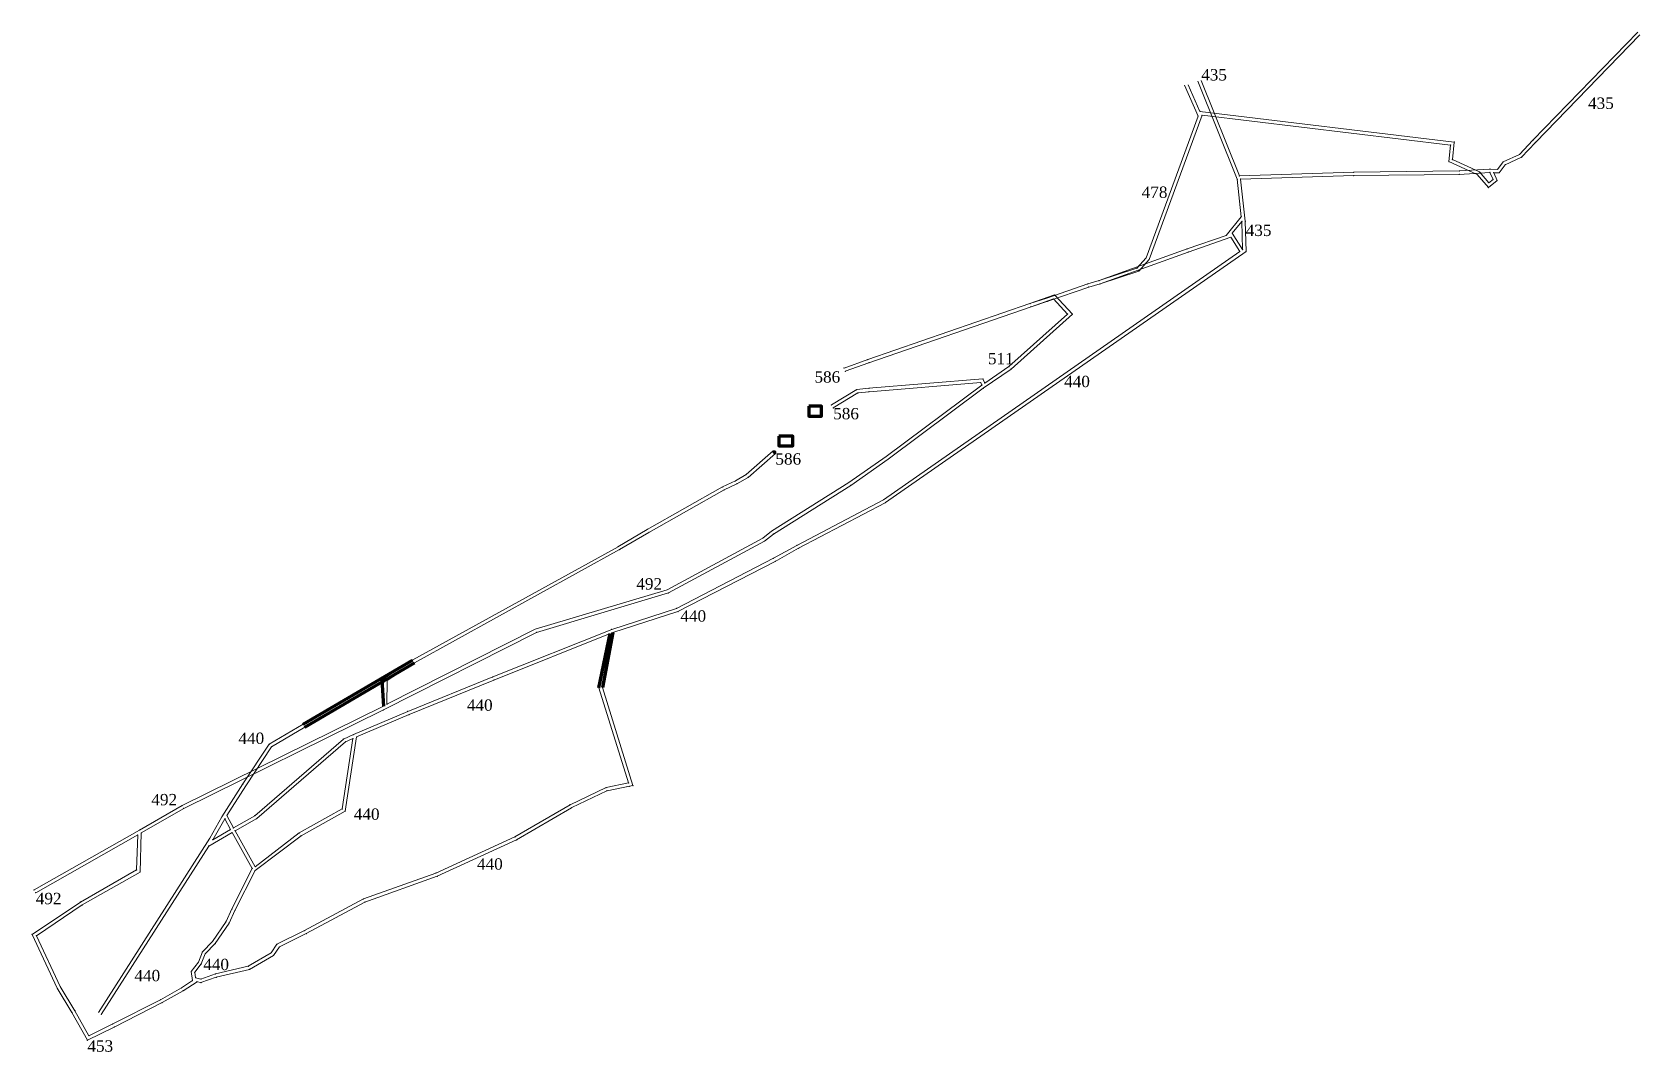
# Model space of a CAD drawing. Header units: millimetres. Extents: x 407614 to 409030, y 4525520 to 4526418.
import ezdxf

# ---------------------------------------------------------------- set-up
doc = ezdxf.new("R2010")
doc.units = ezdxf.units.MM
for name, color, linetype, lineweight in [('INIT_COORD', 6, 'Continuous', 100), ('Kot', 50, 'Continuous', 0), ('YENI_YENI_NOKTA', 6, 'Continuous', 100)]:
    doc.layers.add(name, color=color, linetype=linetype, lineweight=lineweight)
doc.styles.get("Standard").update_dxf_attribs({"font": 'times.ttf'})

msp = doc.modelspace()

# ---------------------------------------------------------------- linework, layer by layer
at = {"layer": 'INIT_COORD'}
msp.add_point((408267.4, 4526048, 586.5), dxfattribs=at)
at = {"layer": 'YENI_YENI_NOKTA', "lineweight": 0}
for p, q in [((408935.4, 4526322.8, 436.8), (409027.7, 4526417.9, 436.8)), ((408937.6, 4526320.8, 436.8), (409029.6, 4526415.6, 436.8)), ((408937.6, 4526320.8, 436.8), (409029.6, 4526415.6, 436.8)), ((408640.6, 4526344, 480.1), (408628.6, 4526371.4, 480.3)), ((408642.1, 4526348.1, 480.1), (408631.8, 4526371.6, 480.2)), ((408640.2, 4526374.8, 435.7), (408675, 4526288.4, 435.7)), ((408643.3, 4526375.3, 435.7), (408677, 4526291.4, 435.7)), ((408594.8, 4526219.2, 479.7), (408640.6, 4526344, 480.1)), ((408597.4, 4526217.6, 479.7), (408644.1, 4526344.8, 480.1)), ((408642.1, 4526348.1, 480.1), (408866.2, 4526321.1, 480.3)), ((408644.1, 4526344.8, 480.1), (408862.9, 4526318.5, 480.3)), ((408862.9, 4526318.5, 480.3), (408861.4, 4526303.9, 480.6)), ((408866.2, 4526321.1, 480.3), (408864.6, 4526305.7, 480.6)), ((408923.7, 4526310.3, 436.8), (408935.4, 4526322.8, 436.8)), ((408925.4, 4526307.8, 436.8), (408937.6, 4526320.8, 436.8)), ((408925.4, 4526307.8, 436.8), (408937.6, 4526320.8, 436.8)), ((408861.4, 4526303.9, 480.6), (408886.4, 4526292.5, 455.8)), ((408864.6, 4526305.7, 480.6), (408888.3, 4526294.9, 455.8)), ((408904.3, 4526297.1, 436.8), (408909.1, 4526303.6, 436.8)), ((408905.8, 4526294.1, 436.8), (408911.1, 4526301.2, 436.8)), ((408905.8, 4526294.1, 436.8), (408911.1, 4526301.2, 436.8)), ((408909.1, 4526303.6, 436.8), (408923.7, 4526310.3, 436.8)), ((408911.1, 4526301.2, 436.8), (408925.4, 4526307.8, 436.8)), ((408911.1, 4526301.2, 436.8), (408925.4, 4526307.8, 436.8)), ((408675, 4526288.4, 435.7), (408678.6, 4526255.4, 436)), ((408677, 4526291.4, 435.7), (408777.6, 4526294.6, 436.1)), ((408678, 4526288.5, 435.7), (408777.7, 4526291.6, 436.1)), ((408678, 4526288.5, 435.7), (408682.1, 4526251.4, 436)), ((408777.6, 4526294.6, 436.1), (408870.5, 4526295.7, 436.6)), ((408777.7, 4526291.6, 436.1), (408870.6, 4526292.7, 436.6)), ((408870.5, 4526295.7, 436.6), (408897.5, 4526297.4, 436.8)), ((408870.6, 4526292.7, 436.6), (408897.6, 4526294.4, 436.8)), ((408886.4, 4526292.5, 455.8), (408896.2, 4526281.1, 443.5)), ((408888.3, 4526294.9, 455.8), (408896.5, 4526285.3, 443.5)), ((408903.9, 4526287.4, 443.5), (408896.2, 4526281.1, 443.5)), ((408900.3, 4526288.3, 443.5), (408896.5, 4526285.3, 443.5)), ((408897.5, 4526297.4, 436.8), (408904.3, 4526297.1, 436.8)), ((408897.6, 4526294.4, 436.8), (408900.3, 4526288.3, 443.5)), ((408900.9, 4526294.2, 436.8), (408905.8, 4526294.1, 436.8)), ((408900.9, 4526294.2, 436.8), (408903.9, 4526287.4, 443.5)), ((408678.6, 4526255.4, 436), (408665.3, 4526239, 436)), ((408679.1, 4526251.2, 436), (408670.7, 4526240.9, 436)), ((408679.8, 4526226.5, 436), (408679.1, 4526251.2, 436)), ((408682.8, 4526224.9, 436), (408682.1, 4526251.4, 436)), ((408665.3, 4526239, 436), (408630.9, 4526227, 436)), ((408669.4, 4526237.3, 436), (408631.9, 4526224.2, 436)), ((408669.4, 4526237.3, 436), (408677.3, 4526224.8, 436)), ((408670.7, 4526240.9, 436), (408679.8, 4526226.5, 436)), ((408677.3, 4526224.8, 436), (408363.5, 4526006.1, 437.5)), ((408682.8, 4526224.9, 436), (408365.2, 4526003.7, 437.5)), ((408553.3, 4526199.2, 479.6), (408630.9, 4526227, 436)), ((408553.3, 4526199.2, 479.6), (408630.9, 4526227, 436)), ((408554.3, 4526196.4, 479.6), (408631.9, 4526224.2, 436)), ((408586.7, 4526210.1, 479.6), (408594.8, 4526219.2, 479.7)), ((408586.7, 4526210.1, 479.6), (408594.8, 4526219.2, 479.7)), ((408588.3, 4526207.5, 479.6), (408597.4, 4526217.6, 479.7)), ((408553.3, 4526199.2, 479.6), (408586.7, 4526210.1, 479.6)), ((408553.3, 4526199.2, 479.6), (408586.7, 4526210.1, 479.6)), ((408554.2, 4526196.3, 479.6), (408588.3, 4526207.5, 479.6)), ((408492.5, 4526178.9, 511.4), (408514.2, 4526186.5, 511.6)), ((408492.5, 4526178.9, 511.4), (408514.2, 4526186.5, 511.6)), ((408507.2, 4526183.8, 502), (408543.4, 4526196.3, 482.2)), ((408507.2, 4526183.8, 502), (408543.4, 4526196.3, 482.2)), ((408508.2, 4526180.9, 502), (408544.3, 4526193.5, 482.2)), ((408514.2, 4526186.5, 511.6), (408529.9, 4526169.5, 511.6)), ((408514.2, 4526186.5, 511.6), (408529.9, 4526169.5, 511.6)), ((408543.4, 4526196.3, 482.2), (408553.3, 4526199.2, 479.6)), ((408543.4, 4526196.3, 482.2), (408553.3, 4526199.2, 479.6)), ((408544.3, 4526193.5, 482.2), (408554.2, 4526196.3, 479.6)), ((408492.5, 4526178.9, 511.4), (408349.6, 4526129.6, 586.2)), ((408492.5, 4526178.9, 511.4), (408349.6, 4526129.6, 586.2)), ((408493.4, 4526176.1, 511.4), (408350.6, 4526126.8, 586.2)), ((408507.2, 4526183.8, 502), (408492.5, 4526178.9, 511.4)), ((408507.2, 4526183.8, 502), (408492.5, 4526178.9, 511.4)), ((408493.4, 4526176.1, 511.4), (408513.3, 4526183, 511.6)), ((408508.2, 4526180.9, 502), (408493.4, 4526176.1, 511.4)), ((408513.3, 4526183, 511.6), (408525.6, 4526169.7, 511.6)), ((408474, 4526123.5, 511.6), (408525.6, 4526169.7, 511.6)), ((408475.8, 4526121.2, 511.6), (408529.9, 4526169.5, 511.6)), ((408475.8, 4526121.2, 511.6), (408529.9, 4526169.5, 511.6)), ((408349.6, 4526129.6, 586.2), (408328.8, 4526122.1, 586.1)), ((408349.6, 4526129.6, 586.2), (408328.8, 4526122.1, 586.1)), ((408350.6, 4526126.8, 586.2), (408329.8, 4526119.3, 586.1)), ((408451.4, 4526104.4, 511.6), (408475.8, 4526121.2, 511.6)), ((408451.4, 4526104.4, 511.6), (408475.8, 4526121.2, 511.6)), ((408452.7, 4526108.9, 511.6), (408474, 4526123.5, 511.6)), ((408317.6, 4526089.6, 586.3), (408339.9, 4526103.2, 586.3)), ((408319.2, 4526087, 586.3), (408340.9, 4526100.3, 586.3)), ((408319.2, 4526087, 586.3), (408340.9, 4526100.3, 586.3)), ((408339.9, 4526103.2, 586.3), (408350.6, 4526104.3, 586.3)), ((408340.9, 4526100.3, 586.3), (408350.8, 4526101.3, 586.3)), ((408340.9, 4526100.3, 586.3), (408350.8, 4526101.3, 586.3)), ((408350.6, 4526104.3, 586.3), (408451, 4526112.5, 517.9)), ((408350.8, 4526101.3, 586.3), (408449.2, 4526109.4, 517.9)), ((408350.8, 4526101.3, 586.3), (408449.2, 4526109.4, 517.9)), ((408365.7, 4526044.2, 512), (408450.2, 4526107.2, 511.6)), ((408367.5, 4526041.8, 512), (408451.4, 4526104.4, 511.6)), ((408367.5, 4526041.8, 512), (408451.4, 4526104.4, 511.6)), ((408449.2, 4526109.4, 517.9), (408450.2, 4526107.2, 511.6)), ((408451, 4526112.5, 517.9), (408452.7, 4526108.9, 511.6)), ((408242.4, 4526028.3, 586.5), (408266.4, 4526049.2, 586.5)), ((408244.2, 4526025.8, 586.5), (408268.4, 4526046.9, 586.5)), ((408244.2, 4526025.8, 586.5), (408268.4, 4526046.9, 586.5)), ((408365.7, 4526044.2, 512), (408333.1, 4526021.3, 491.9)), ((408367.5, 4526041.8, 512), (408334.7, 4526018.8, 491.9)), ((408367.5, 4526041.8, 512), (408334.7, 4526018.8, 491.9)), ((408155.4, 4525980, 586.8), (408221.7, 4526017.4, 586.6)), ((408221.7, 4526017.4, 586.6), (408233, 4526022.8, 586.5)), ((408223.1, 4526014.8, 586.6), (408234.4, 4526020.2, 586.5)), ((408223.1, 4526014.8, 586.6), (408234.4, 4526020.2, 586.5)), ((408233, 4526022.8, 586.5), (408242.4, 4526028.3, 586.5)), ((408234.4, 4526020.2, 586.5), (408244.2, 4526025.8, 586.5)), ((408234.4, 4526020.2, 586.5), (408244.2, 4526025.8, 586.5)), ((408264.9, 4525978.4, 491.9), (408333.1, 4526021.3, 491.9)), ((408266.6, 4525975.9, 491.9), (408334.7, 4526018.8, 491.9)), ((408266.6, 4525975.9, 491.9), (408334.7, 4526018.8, 491.9)), ((408156.9, 4525977.4, 586.8), (408223.1, 4526014.8, 586.6)), ((408156.9, 4525977.4, 586.8), (408223.1, 4526014.8, 586.6)), ((408287.3, 4525966, 437.5), (408363.5, 4526006.1, 437.5)), ((408287.3, 4525966, 437.5), (408363.5, 4526006.1, 437.5)), ((408288.7, 4525963.4, 437.5), (408364.9, 4526003.5, 437.5)), ((408129.6, 4525964.8, 586.9), (408155.4, 4525980, 586.8)), ((408131.1, 4525962.2, 586.9), (408156.9, 4525977.4, 586.8)), ((408131.1, 4525962.2, 586.9), (408156.9, 4525977.4, 586.8)), ((408257.1, 4525972.3, 491.9), (408264.9, 4525978.4, 491.9)), ((408258.7, 4525969.8, 491.9), (408266.6, 4525975.9, 491.9)), ((408258.7, 4525969.8, 491.9), (408266.6, 4525975.9, 491.9)), ((407948.9, 4525865.1, 492.7), (408129.7, 4525964.8, 586.9)), ((407950.3, 4525862.4, 492.7), (408131.1, 4525962.2, 586.9)), ((407950.3, 4525862.4, 492.7), (408131.1, 4525962.2, 586.9)), ((408173, 4525926.9, 492.2), (408257.1, 4525972.3, 491.9)), ((408174.1, 4525924.1, 492.2), (408258.7, 4525969.8, 491.9)), ((408174.1, 4525924.1, 492.2), (408258.7, 4525969.8, 491.9)), ((408266.6, 4525954.6, 437.6), (408287.3, 4525966, 437.5)), ((408266.6, 4525954.6, 437.6), (408287.3, 4525966, 437.5)), ((408268.1, 4525951.9, 437.6), (408288.7, 4525963.4, 437.5)), ((408266.6, 4525954.6, 437.6), (408181.3, 4525910.5, 438.1)), ((408266.6, 4525954.6, 437.6), (408181.3, 4525910.5, 438.1)), ((408268.1, 4525951.9, 437.6), (408182.5, 4525907.7, 438.1)), ((408056.8, 4525892.1, 492.3), (408173, 4525926.9, 492.2)), ((408057.9, 4525889.3, 492.3), (408174.1, 4525924.1, 492.2)), ((408057.9, 4525889.3, 492.3), (408174.1, 4525924.1, 492.2)), ((408181.3, 4525910.5, 438.1), (408124.2, 4525892, 438.3)), ((408181.3, 4525910.5, 438.1), (408124.2, 4525892, 438.3)), ((408182.5, 4525907.7, 438.1), (408125.2, 4525889.2, 438.3)), ((407923, 4525821.1, 492.9), (408057.9, 4525889.3, 492.3)), ((407923, 4525821.1, 492.9), (408057.9, 4525889.3, 492.3)), ((407926.1, 4525826, 492.9), (408056.8, 4525892.1, 492.3)), ((408019.3, 4525850.2, 438.6), (408124.2, 4525892, 438.3)), ((408019.3, 4525850.2, 438.6), (408124.2, 4525892, 438.3)), ((408020.4, 4525847.4, 438.6), (408122.9, 4525888.3, 438.3)), ((407921.8, 4525847.6, 492.8), (407948.7, 4525864.9, 492.7)), ((407926.3, 4525846.9, 492.8), (407950.3, 4525862.4, 492.7)), ((407926.3, 4525846.9, 492.8), (407926.1, 4525826, 492.9)), ((407944.5, 4525819.7, 439.2), (408019.3, 4525850.2, 438.6)), ((407944.5, 4525819.7, 439.2), (408019.3, 4525850.2, 438.6)), ((407945.7, 4525816.9, 439.2), (408020.4, 4525847.4, 438.6)), ((408112.8, 4525840.5, 438.7), (408139, 4525756.8, 439.4)), ((408115.9, 4525840.7, 438.7), (408140.2, 4525762.9, 439.4)), ((407745.8, 4525736.9, 493.7), (407923.1, 4525824.5, 492.9)), ((407747.2, 4525734.3, 493.7), (407923, 4525821.1, 492.9)), ((407747.2, 4525734.3, 493.7), (407923, 4525821.1, 492.9)), ((407896.8, 4525799.4, 439.8), (407944.5, 4525819.7, 439.2)), ((407896.8, 4525799.4, 439.8), (407944.5, 4525819.7, 439.2)), ((407822.5, 4525790.9, 440.1), (407852.4, 4525808.4, 440.1)), ((407824.6, 4525788.7, 440.1), (407854, 4525805.9, 440.1)), ((407824.6, 4525788.7, 440.1), (407854, 4525805.9, 440.1)), ((407899.5, 4525797.3, 439.8), (407945.7, 4525816.9, 439.2)), ((407799.3, 4525755.9, 440), (407822.5, 4525790.9, 440.1)), ((407809.8, 4525727.9, 440), (407887.9, 4525795.4, 439.8)), ((407809.8, 4525727.9, 440), (407887.9, 4525795.4, 439.8)), ((407811.5, 4525725.4, 440), (407889.8, 4525793.1, 439.8)), ((407886.8, 4525733.9, 440.1), (407896.2, 4525795.8, 439.8)), ((407887.9, 4525795.4, 439.8), (407896.8, 4525799.4, 439.8)), ((407887.9, 4525795.4, 439.8), (407896.8, 4525799.4, 439.8)), ((407889.1, 4525792.7, 439.8), (407896.2, 4525795.8, 439.8)), ((407889.5, 4525732, 440.1), (407899.5, 4525797.3, 439.8)), ((407801.9, 4525754.3, 440), (407824.6, 4525788.7, 440.1)), ((407801.9, 4525754.3, 440), (407824.6, 4525788.7, 440.1)), ((408140.2, 4525762.9, 438.7), (408142.8, 4525754.5, 439.4)), ((407780.8, 4525726.8, 440), (407799.3, 4525755.9, 440)), ((407785.2, 4525728.2, 440), (407801.9, 4525754.3, 440)), ((408119.1, 4525752.7, 439.3), (408087.4, 4525737.5, 439.6)), ((408119.7, 4525749.7, 439.3), (408088.9, 4525735, 439.6)), ((408139, 4525756.8, 439.4), (408119.1, 4525752.7, 439.3)), ((408142.8, 4525754.5, 439.4), (408120, 4525749.9, 439.3)), ((408139.9, 4525753.9, 439.4), (408120, 4525749.9, 439.3)), ((407708.3, 4525715.3, 493.8), (407745.8, 4525736.9, 493.7)), ((407709.8, 4525712.7, 493.8), (407747.2, 4525734.3, 493.7)), ((407709.8, 4525712.7, 493.8), (407747.2, 4525734.3, 493.7)), ((407848.9, 4525712.7, 440.4), (407886.8, 4525733.9, 440.1)), ((407848.9, 4525712.7, 440.4), (407886.8, 4525733.9, 440.1)), ((408088.8, 4525734.9, 439.6), (408040.3, 4525706.6, 439.8)), ((408088.8, 4525734.9, 439.6), (408040.3, 4525706.6, 439.8)), ((408087.4, 4525737.5, 439.6), (408055.6, 4525719, 439.8)), ((407780.8, 4525726.8, 440), (407770.1, 4525708.2, 440.1)), ((407783.4, 4525725.2, 440), (407772.7, 4525706.7, 440.1)), ((407783.4, 4525725.2, 440), (407772.7, 4525706.7, 440.1)), ((407783.4, 4525725.2, 440), (407788.3, 4525715.7, 440.1)), ((407783.4, 4525725.2, 440), (407788.3, 4525715.7, 440.1)), ((407785.2, 4525728.2, 440), (407790.9, 4525717.2, 440.1)), ((407809.8, 4525727.9, 440), (407790.9, 4525717.2, 440.1)), ((407811.5, 4525725.4, 440), (407792.4, 4525714.6, 440.1)), ((407850.5, 4525710.2, 440.4), (407889.5, 4525732, 440.1)), ((408055.6, 4525719, 439.6), (408038.9, 4525709.2, 439.8)), ((407615.4, 4525662.6, 493.8), (407708.3, 4525715.3, 493.8)), ((407616.9, 4525660, 493.8), (407706.7, 4525711, 493.8)), ((407672, 4525554.5, 441.1), (407770.1, 4525708.2, 440.1)), ((407706.7, 4525711, 493.8), (407705.7, 4525680.1, 493.9)), ((407709.8, 4525712.7, 493.8), (407708.7, 4525678.3, 493.9)), ((407709.8, 4525712.7, 493.8), (407708.7, 4525678.3, 493.9)), ((407789.8, 4525713.1, 440.1), (407769.2, 4525701.2, 440.1)), ((407788.3, 4525715.7, 440.1), (407772.7, 4525706.7, 440.1)), ((407788.3, 4525715.7, 440.1), (407772.7, 4525706.7, 440.1)), ((407789.8, 4525713.1, 440.1), (407807.6, 4525681.5, 440.2)), ((407792.4, 4525714.6, 440.1), (407810.2, 4525683, 440.2)), ((407810, 4525679.6, 440.2), (407850.5, 4525710.2, 440.4)), ((407810.2, 4525683, 440.2), (407848.9, 4525712.7, 440.4)), ((408038.9, 4525709.2, 439.8), (407969.3, 4525677.4, 440)), ((408040.3, 4525706.6, 439.8), (407970.5, 4525674.6, 440)), ((408040.3, 4525706.6, 439.8), (407970.5, 4525674.6, 440)), ((407674.5, 4525552.9, 441.1), (407769.2, 4525701.2, 440.1)), ((407705.7, 4525680.1, 493.9), (407656.2, 4525651.9, 493.9)), ((407708.7, 4525678.3, 493.9), (407657.8, 4525649.4, 493.9)), ((407708.7, 4525678.3, 493.9), (407657.8, 4525649.4, 493.9)), ((407789.6, 4525645.8, 440.3), (407807.6, 4525681.5, 440.2)), ((407789.6, 4525645.8, 440.3), (407807.6, 4525681.5, 440.2)), ((407792.3, 4525644.5, 440.3), (407810, 4525679.6, 440.2)), ((407969.3, 4525677.4, 440), (407905.5, 4525654.6, 440.3)), ((407970.5, 4525674.6, 440), (407906.8, 4525651.9, 440.3)), ((407970.5, 4525674.6, 440), (407906.8, 4525651.9, 440.3)), ((407613.7, 4525623.3, 493.8), (407656.2, 4525651.9, 493.9)), ((407617.5, 4525622.2, 493.8), (407657.8, 4525649.4, 493.9)), ((407617.5, 4525622.2, 493.8), (407657.8, 4525649.4, 493.9)), ((407905.5, 4525654.6, 440.3), (407853.7, 4525626.7, 440.6)), ((407906.8, 4525651.9, 440.3), (407855.1, 4525624.1, 440.6)), ((407906.8, 4525651.9, 440.3), (407855.1, 4525624.1, 440.6)), ((407772.6, 4525617.2, 440.5), (407784.5, 4525634.8, 440.4)), ((407772.6, 4525617.2, 440.5), (407784.5, 4525634.8, 440.4)), ((407774.9, 4525615.3, 440.5), (407787.2, 4525633.3, 440.4)), ((407784.5, 4525634.8, 440.4), (407789.6, 4525645.8, 440.3)), ((407784.5, 4525634.8, 440.4), (407789.6, 4525645.8, 440.3)), ((407787.2, 4525633.3, 440.4), (407792.3, 4525644.5, 440.3)), ((407613.7, 4525623.3, 493.8), (407635.8, 4525576, 464.2)), ((407617.5, 4525622.2, 493.8), (407638.5, 4525577.4, 464.2)), ((407617.5, 4525622.2, 493.8), (407638.5, 4525577.4, 464.2)), ((407853.7, 4525626.7, 440.6), (407829.3, 4525614.7, 440.6)), ((407855.1, 4525624.1, 440.6), (407831.4, 4525612.4, 440.6)), ((407855.1, 4525624.1, 440.6), (407831.4, 4525612.4, 440.6)), ((407760.1, 4525598.9, 440.3), (407763.6, 4525607.9, 440.4)), ((407760.1, 4525598.9, 440.3), (407763.6, 4525607.9, 440.4)), ((407762.7, 4525597.4, 440.3), (407766.1, 4525606.3, 440.4)), ((407763.6, 4525607.9, 440.4), (407772.6, 4525617.2, 440.5)), ((407763.6, 4525607.9, 440.4), (407772.6, 4525617.2, 440.5)), ((407766.1, 4525606.3, 440.4), (407774.9, 4525615.3, 440.5)), ((407824.3, 4525607.2, 440.6), (407804, 4525595.3, 440.5)), ((407826.4, 4525604.9, 440.6), (407805.1, 4525592.5, 440.5)), ((407826.4, 4525604.9, 440.6), (407805.1, 4525592.5, 440.5)), ((407829.3, 4525614.7, 440.6), (407824.3, 4525607.2, 440.6)), ((407831.4, 4525612.4, 440.6), (407826.4, 4525604.9, 440.6)), ((407831.4, 4525612.4, 440.6), (407826.4, 4525604.9, 440.6)), ((407753.8, 4525590.8, 440.4), (407760.1, 4525598.9, 440.3)), ((407753.8, 4525590.8, 440.4), (407760.1, 4525598.9, 440.3)), ((407754.9, 4525582.7, 440.4), (407753.8, 4525590.8, 440.4)), ((407754.9, 4525582.7, 440.4), (407753.8, 4525590.8, 440.4)), ((407756.9, 4525590, 440.4), (407762.7, 4525597.4, 440.3)), ((407804, 4525595.3, 440.5), (407775.1, 4525588.6, 440.4)), ((407805.1, 4525592.5, 440.5), (407775.9, 4525585.7, 440.4)), ((407805.1, 4525592.5, 440.5), (407775.9, 4525585.7, 440.4)), ((407638.5, 4525577.4, 464.2), (407651.3, 4525556.2, 457.1)), ((407638.5, 4525577.4, 464.2), (407651.3, 4525556.2, 457.1)), ((407754.9, 4525582.7, 440.4), (407745.1, 4525576.3, 442.4)), ((407754.9, 4525582.7, 440.4), (407745.1, 4525576.3, 442.4)), ((407758.9, 4525581.7, 440.4), (407746.6, 4525573.7, 442.4)), ((407757.6, 4525585.2, 440.4), (407756.9, 4525590, 440.4)), ((407762.3, 4525584, 440.5), (407757.6, 4525585.2, 440.4)), ((407762.4, 4525580.9, 440.5), (407758.9, 4525581.7, 440.4)), ((407775.1, 4525588.6, 440.4), (407762.3, 4525584, 440.5)), ((407775.9, 4525585.7, 440.4), (407762.4, 4525580.9, 440.5)), ((407775.9, 4525585.7, 440.4), (407762.4, 4525580.9, 440.5)), ((407635.8, 4525576, 464.2), (407648.7, 4525554.7, 457.1)), ((407726.8, 4525565.9, 445.8), (407684.7, 4525544.5, 451.4)), ((407726.8, 4525565.9, 445.8), (407684.7, 4525544.5, 451.4)), ((407728.2, 4525563.3, 445.8), (407686, 4525541.8, 451.4)), ((407745.1, 4525576.3, 442.4), (407726.8, 4525565.9, 445.8)), ((407745.1, 4525576.3, 442.4), (407726.8, 4525565.9, 445.8)), ((407746.6, 4525573.7, 442.4), (407728.2, 4525563.3, 445.8)), ((407648.7, 4525554.7, 457.1), (407662.4, 4525530.1, 453.4)), ((407651.3, 4525556.2, 457.1), (407663.7, 4525534.1, 453.4)), ((407651.3, 4525556.2, 457.1), (407663.7, 4525534.1, 453.4)), ((407686, 4525541.8, 451.4), (407662.4, 4525530.1, 453.4)), ((407684.7, 4525544.5, 451.4), (407663.7, 4525534.1, 453.4)), ((407684.7, 4525544.5, 451.4), (407663.7, 4525534.1, 453.4))]:
    msp.add_line(p, q, dxfattribs=at)
at = {"layer": 'YENI_YENI_NOKTA'}
for p, q in [((408112.8, 4525840.5, 438.7), (408122.9, 4525888.3, 438.3)), ((408125.2, 4525889.2, 438.3), (408115.9, 4525840.7, 438.7)), ((407852.4, 4525808.4, 440.1), (407948.7, 4525864.9, 492.7)), ((407854, 4525805.9, 440.1), (407950.3, 4525862.4, 492.7)), ((407921.8, 4525847.6, 492.8), (407923.1, 4525824.5, 492.9))]:
    msp.add_line(p, q, dxfattribs=at)
for points in [[(408297.8, 4526088.6), (408297.8, 4526079.7), (408308.9, 4526079.7), (408308.9, 4526088.6)], [(408271.2, 4526062.2), (408271.2, 4526053.6), (408283.7, 4526053.6), (408283.7, 4526062.2)]]:
    msp.add_lwpolyline(points, close=True, dxfattribs=at)
at = {"layer": 'YENI_YENI_NOKTA', "lineweight": 0}
for p in [(408640.6, 4526344, 480.1), (408642.1, 4526348.1, 480.1), (408642.1, 4526348.1, 480.1), (408644.1, 4526344.8, 480.1), (408862.9, 4526318.5, 480.3), (408866.2, 4526321.1, 480.3), (408935.4, 4526322.8, 436.8), (408937.6, 4526320.8, 436.8), (408937.6, 4526320.8, 436.8), (408861.4, 4526303.9, 480.6), (408864.6, 4526305.7, 480.6), (408909.1, 4526303.6, 436.8), (408911.1, 4526301.2, 436.8), (408911.1, 4526301.2, 436.8), (408923.7, 4526310.3, 436.8), (408925.4, 4526307.8, 436.8), (408925.4, 4526307.8, 436.8), (408675, 4526288.4, 435.7), (408675, 4526288.4, 435.7), (408677, 4526291.4, 435.7), (408678, 4526288.5, 435.7), (408777.6, 4526294.6, 436.1), (408777.7, 4526291.6, 436.1), (408777.7, 4526291.6, 436.1), (408870.5, 4526295.7, 436.6), (408870.6, 4526292.7, 436.6), (408886.4, 4526292.5, 455.8), (408888.3, 4526294.9, 455.8), (408896.5, 4526285.3, 443.5), (408897.5, 4526297.4, 436.8), (408897.6, 4526294.4, 436.8), (408900.3, 4526288.3, 443.5), (408900.9, 4526294.2, 436.8), (408903.9, 4526287.4, 443.5), (408904.3, 4526297.1, 436.8), (408905.8, 4526294.1, 436.8), (408905.8, 4526294.1, 436.8), (408896.2, 4526281.1, 443.5), (408678.6, 4526255.4, 436), (408679.1, 4526251.2, 436), (408679.1, 4526251.2, 436), (408682.1, 4526251.4, 436), (408665.3, 4526239, 436), (408669.4, 4526237.3, 436), (408670.7, 4526240.9, 436), (408670.7, 4526240.9, 436), (408594.8, 4526219.2, 479.7), (408594.8, 4526219.2, 479.7), (408597.4, 4526217.6, 479.7), (408630.9, 4526227, 436), (408630.9, 4526227, 436), (408631.9, 4526224.2, 436), (408677.3, 4526224.8, 436), (408679.8, 4526226.5, 436), (408679.8, 4526226.5, 436), (408682.8, 4526224.9, 436), (408586.7, 4526210.1, 479.6), (408586.7, 4526210.1, 479.6), (408588.3, 4526207.5, 479.6), (408514.2, 4526186.5, 511.6), (408514.2, 4526186.5, 511.6), (408543.4, 4526196.3, 482.2), (408543.4, 4526196.3, 482.2), (408544.3, 4526193.5, 482.2), (408553.3, 4526199.2, 479.6), (408553.3, 4526199.2, 479.6), (408554.2, 4526196.3, 479.6), (408492.5, 4526178.9, 511.4), (408492.5, 4526178.9, 511.4), (408493.4, 4526176.1, 511.4), (408507.2, 4526183.8, 502), (408507.2, 4526183.8, 502), (408508.2, 4526180.9, 502), (408513.3, 4526183, 511.6), (408525.6, 4526169.7, 511.6), (408529.9, 4526169.5, 511.6), (408529.9, 4526169.5, 511.6), (408349.6, 4526129.6, 586.2), (408349.6, 4526129.6, 586.2), (408328.8, 4526122.1, 586.1), (408328.8, 4526122.1, 586.1), (408329.8, 4526119.3, 586.1), (408350.6, 4526126.8, 586.2), (408474, 4526123.5, 511.6), (408475.8, 4526121.2, 511.6), (408475.8, 4526121.2, 511.6), (408339.9, 4526103.2, 586.3), (408340.9, 4526100.3, 586.3), (408340.9, 4526100.3, 586.3), (408350.6, 4526104.3, 586.3), (408350.8, 4526101.3, 586.3), (408350.8, 4526101.3, 586.3), (408449.2, 4526109.4, 517.9), (408449.2, 4526109.4, 517.9), (408450.2, 4526107.2, 511.6), (408451, 4526112.5, 517.9), (408451.4, 4526104.4, 511.6), (408451.4, 4526104.4, 511.6), (408452.7, 4526108.9, 511.6), (408317.6, 4526089.6, 586.3), (408319.2, 4526087, 586.3), (408319.2, 4526087, 586.3), (408266.4, 4526049.2, 586.5), (408268.4, 4526046.9, 586.5), (408268.4, 4526046.9, 586.5), (408367.5, 4526041.8, 512), (408367.5, 4526041.8, 512), (408221.7, 4526017.4, 586.6), (408233, 4526022.8, 586.5), (408234.4, 4526020.2, 586.5), (408234.4, 4526020.2, 586.5), (408242.4, 4526028.3, 586.5), (408244.2, 4526025.8, 586.5), (408244.2, 4526025.8, 586.5), (408334.7, 4526018.8, 491.9), (408334.7, 4526018.8, 491.9), (408223.1, 4526014.8, 586.6), (408223.1, 4526014.8, 586.6), (408363.5, 4526006.1, 437.5), (408363.5, 4526006.1, 437.5), (408365.2, 4526003.7, 437.5), (408155.4, 4525980, 586.8), (408156.9, 4525977.4, 586.8), (408156.9, 4525977.4, 586.8), (408266.6, 4525975.9, 491.9), (408266.6, 4525975.9, 491.9), (408129.7, 4525964.8, 586.9), (408131.1, 4525962.2, 586.9), (408131.1, 4525962.2, 586.9), (408258.7, 4525969.8, 491.9), (408258.7, 4525969.8, 491.9), (408287.3, 4525966, 437.5), (408287.3, 4525966, 437.5), (408288.7, 4525963.4, 437.5), (408266.6, 4525954.6, 437.6), (408266.6, 4525954.6, 437.6), (408268.1, 4525951.9, 437.6), (408174.1, 4525924.1, 492.2), (408174.1, 4525924.1, 492.2), (408181.3, 4525910.5, 438.1), (408181.3, 4525910.5, 438.1), (408182.5, 4525907.7, 438.1), (408057.9, 4525889.3, 492.3), (408057.9, 4525889.3, 492.3), (408124.2, 4525892, 438.3), (408124.2, 4525892, 438.3), (407948.7, 4525864.9, 492.7), (407950.3, 4525862.4, 492.7), (407950.3, 4525862.4, 492.7), (407926.3, 4525846.9, 492.8), (408019.3, 4525850.2, 438.6), (408019.3, 4525850.2, 438.6), (408020.4, 4525847.4, 438.6), (407923.3, 4525845, 492.8), (407923.3, 4525845, 492.8), (408112.8, 4525840.5, 438.7), (408112.8, 4525840.5, 438.7), (407923, 4525821.1, 492.9), (407923, 4525821.1, 492.9), (407923.1, 4525824.5, 492.9), (407926.1, 4525826, 492.9), (407944.5, 4525819.7, 439.2), (407944.5, 4525819.7, 439.2), (407852.4, 4525808.4, 440.1), (407854, 4525805.9, 440.1), (407854, 4525805.9, 440.1), (407945.7, 4525816.9, 439.2), (407822.5, 4525790.9, 440.1), (407887.9, 4525795.4, 439.8), (407887.9, 4525795.4, 439.8), (407889.8, 4525793.1, 439.8), (407896.2, 4525795.8, 439.8), (407896.8, 4525799.4, 439.8), (407896.8, 4525799.4, 439.8), (407899.5, 4525797.3, 439.8), (407824.6, 4525788.7, 440.1), (407824.6, 4525788.7, 440.1), (407799.3, 4525755.9, 440), (407801.9, 4525754.3, 440), (407801.9, 4525754.3, 440), (408119.1, 4525752.7, 439.3), (408120, 4525749.9, 439.3), (408120, 4525749.9, 439.3), (408139, 4525756.8, 439.4), (408139.9, 4525753.9, 439.4), (408139.9, 4525753.9, 439.4), (408142.8, 4525754.5, 439.4), (407745.8, 4525736.9, 493.7), (407747.2, 4525734.3, 493.7), (407747.2, 4525734.3, 493.7), (407886.8, 4525733.9, 440.1), (407886.8, 4525733.9, 440.1), (408087.4, 4525737.5, 439.6), (408088.8, 4525734.9, 439.6), (408088.8, 4525734.9, 439.6), (407783.4, 4525725.2, 440), (407783.4, 4525725.2, 440), (407785.2, 4525728.2, 440), (407809.8, 4525727.9, 440), (407809.8, 4525727.9, 440), (407811.5, 4525725.4, 440), (407889.5, 4525732, 440.1), (407706.7, 4525711, 493.8), (407708.3, 4525715.3, 493.8), (407709.8, 4525712.7, 493.8), (407709.8, 4525712.7, 493.8), (407772.7, 4525706.7, 440.1), (407772.7, 4525706.7, 440.1), (407788.3, 4525715.7, 440.1), (407788.3, 4525715.7, 440.1), (407789.8, 4525713.1, 440.1), (407790.9, 4525717.2, 440.1), (407792.4, 4525714.6, 440.1), (407848.9, 4525712.7, 440.4), (407848.9, 4525712.7, 440.4), (407850.5, 4525710.2, 440.4), (408038.9, 4525709.2, 439.8), (408040.3, 4525706.6, 439.8), (408040.3, 4525706.6, 439.8), (407769.2, 4525701.2, 440.1), (407705.7, 4525680.1, 493.9), (407708.7, 4525678.3, 493.9), (407708.7, 4525678.3, 493.9), (407807.6, 4525681.5, 440.2), (407807.6, 4525681.5, 440.2), (407810, 4525679.6, 440.2), (407810.2, 4525683, 440.2), (407969.3, 4525677.4, 440), (407615.4, 4525662.6, 493.8), (407970.5, 4525674.6, 440), (407970.5, 4525674.6, 440), (407616.9, 4525660, 493.8), (407616.9, 4525660, 493.8), (407656.2, 4525651.9, 493.9), (407657.8, 4525649.4, 493.9), (407657.8, 4525649.4, 493.9), (407905.5, 4525654.6, 440.3), (407906.8, 4525651.9, 440.3), (407906.8, 4525651.9, 440.3), (407784.5, 4525634.8, 440.4), (407784.5, 4525634.8, 440.4), (407787.2, 4525633.3, 440.4), (407789.6, 4525645.8, 440.3), (407789.6, 4525645.8, 440.3), (407792.3, 4525644.5, 440.3), (407613.7, 4525623.3, 493.8), (407617.5, 4525622.2, 493.8), (407617.5, 4525622.2, 493.8), (407853.7, 4525626.7, 440.6), (407855.1, 4525624.1, 440.6), (407855.1, 4525624.1, 440.6), (407763.6, 4525607.9, 440.4), (407763.6, 4525607.9, 440.4), (407766.1, 4525606.3, 440.4), (407772.6, 4525617.2, 440.5), (407772.6, 4525617.2, 440.5), (407774.9, 4525615.3, 440.5), (407824.3, 4525607.2, 440.6), (407826.4, 4525604.9, 440.6), (407826.4, 4525604.9, 440.6), (407829.3, 4525614.7, 440.6), (407831.4, 4525612.4, 440.6), (407831.4, 4525612.4, 440.6), (407753.8, 4525590.8, 440.4), (407753.8, 4525590.8, 440.4), (407760.1, 4525598.9, 440.3), (407760.1, 4525598.9, 440.3), (407762.7, 4525597.4, 440.3), (407804, 4525595.3, 440.5), (407805.1, 4525592.5, 440.5), (407805.1, 4525592.5, 440.5), (407638.5, 4525577.4, 464.2), (407638.5, 4525577.4, 464.2), (407754.9, 4525582.7, 440.4), (407754.9, 4525582.7, 440.4), (407756.9, 4525590, 440.4), (407757.6, 4525585.2, 440.4), (407758.9, 4525581.7, 440.4), (407762.3, 4525584, 440.5), (407762.4, 4525580.9, 440.5), (407762.4, 4525580.9, 440.5), (407775.1, 4525588.6, 440.4), (407775.9, 4525585.7, 440.4), (407775.9, 4525585.7, 440.4), (407635.8, 4525576, 464.2), (407726.8, 4525565.9, 445.8), (407726.8, 4525565.9, 445.8), (407728.2, 4525563.3, 445.8), (407745.1, 4525576.3, 442.4), (407745.1, 4525576.3, 442.4), (407746.6, 4525573.7, 442.4), (407648.7, 4525554.7, 457.1), (407651.3, 4525556.2, 457.1), (407651.3, 4525556.2, 457.1), (407674.5, 4525552.9, 441.1), (407674.5, 4525552.9, 441.1), (407663.7, 4525534.1, 453.4), (407663.7, 4525534.1, 453.4), (407684.7, 4525544.5, 451.4), (407684.7, 4525544.5, 451.4), (407686, 4525541.8, 451.4), (407662.4, 4525530.1, 453.4)]:
    msp.add_point(p, dxfattribs=at)

# ---------------------------------------------------------------- texts
at = {"layer": 'Kot', "char_height": 10, "attachment_point": 1}
for s, insert, width in [('{435}', (408643.3, 4526385.4, 1312), 27.116), ('{435}', (408984, 4526360.4, 876.3), 27.116), ('{478}', (408590.9, 4526282, 2511.9), 27.116), ('{435}', (408682.5, 4526248.4, 876.3), 27.116), ('{511}', (408455.5, 4526135.5, 511.6), 20.477), ('{586}', (408302.7, 4526119.3, 586.1), 27.116), ('{440}', (408522.6, 4526115.3, 1313.8), 27.116), ('{586}', (408319.2, 4526087, 586.3), 27.116), ('{586}', (408268.3, 4526047.1, 1759.1), 27.116), ('{492}', (408145.8, 4525937.1, 492.2), 27.116), ('{440}', (408184.6, 4525908.8, 438.1), 27.116), ('{440}', (407996.6, 4525830.3, 440.4), 27.116), ('{440}', (407795.4, 4525801.1, 440.1), 23.873), ('{492}', (407718.7, 4525747.1, 493.7), 27.116), ('{440}', (407897, 4525734.3, 440.4), 27.116), ('{440}', (408005.5, 4525690.4, 1320.1), 27.116), ('{492}', (407616.9, 4525660, 493.8), 27.116), ('{440}', (407703.8, 4525592.1, 440.4), 27.116), ('{440}', (407764.4, 4525601.9, 440.4), 27.116), ('{453}', (407662.4, 4525530.1, 453.4), 27.116)]:
    msp.add_mtext(s, dxfattribs=dict(at, insert=insert, width=width))

doc.saveas('drawing.dxf')
